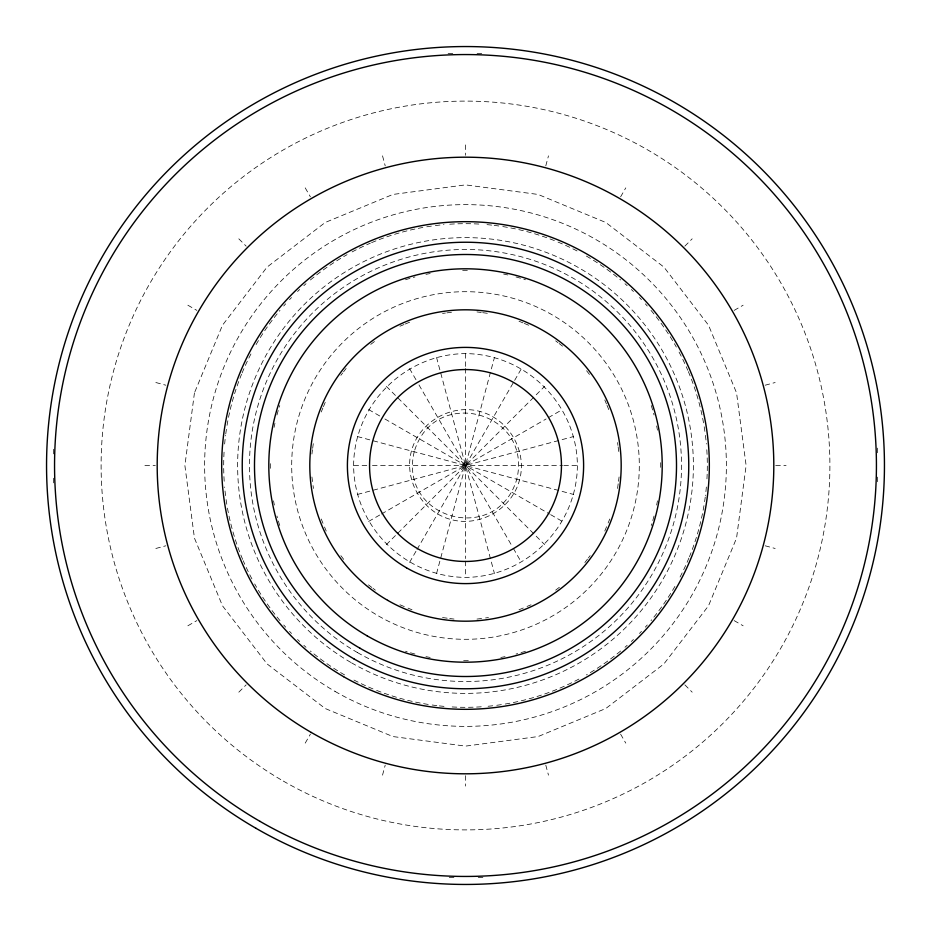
<?xml version="1.0" encoding="UTF-8"?>
<svg xmlns="http://www.w3.org/2000/svg" width="931" height="931" viewBox="0 0 931 931"><rect width="100%" height="100%" fill="white"/><g stroke="black" fill="none" stroke-linecap="round" stroke-linejoin="round"><path stroke-width="0.7" stroke-dasharray="4.66 3.49" d="M311.92 454.025L312.479 449.731M312.676 448.3L313.421 442.562M353.605 465.5C354.048 404.589 404.589 354.048 465.5 353.605C526.411 354.048 576.952 404.589 577.395 465.5C576.952 526.411 526.411 576.952 465.5 577.395C404.589 576.952 354.048 526.411 353.605 465.5L369.828 465.5M617.579 488.438L618.324 482.7M618.521 481.269L619.08 476.975M382.525 775.151L385.213 765.131M436.546 573.577L494.454 357.423M545.787 165.869L548.475 155.849M321.23 412.002L322.882 407.987M323.441 406.661L326.199 399.981M604.801 531.019L607.559 524.339M608.118 523.013L609.77 518.998M305.217 743.124L310.395 734.14M409.559 562.405L416.343 550.64M417.007 549.499L513.993 381.501M514.657 380.36L521.441 368.595M620.605 196.86L625.783 187.876M340.862 375.333L342.631 373.04M343.504 371.888L346.146 368.455M584.854 562.545L587.496 559.112M588.369 557.96L590.138 555.667M238.825 692.175L246.156 684.844M386.377 544.623L544.623 386.377M684.844 246.156L692.175 238.825M370.747 344.389L375.333 340.862M555.667 590.138L560.253 586.611M187.876 625.783L196.86 620.605M368.595 521.441L380.36 514.657M381.501 513.993L546.078 418.985M548.359 417.658L562.405 409.559M734.14 310.395L743.124 305.217M399.981 326.199L403.984 324.547M405.322 323.988L412.002 321.23M518.998 609.77L525.678 607.012M527.016 606.453L531.019 604.801M155.849 548.475L165.869 545.787M357.423 494.454L573.577 436.546M765.131 385.213L775.151 382.525M442.562 313.421L445.425 313.049M446.868 312.863L454.025 311.92M476.975 619.08L484.132 618.137M485.575 617.951L488.438 617.579M144.922 465.5L155.291 465.5M372.458 465.5L562.487 465.5M563.802 465.5L577.395 465.5M775.709 465.5L786.078 465.5M476.975 311.92L481.269 312.479M482.7 312.676L488.438 313.421M442.562 617.579L448.3 618.324M449.731 618.521L454.025 619.08M155.849 382.525L165.869 385.213M357.423 436.546L573.577 494.454M765.131 545.787L775.151 548.475M518.998 321.23L523.013 322.882M524.339 323.441L531.019 326.199M399.981 604.801L406.661 607.559M407.987 608.118L412.002 609.77M187.876 305.217L196.86 310.395M368.595 409.559L382.641 417.658M384.922 418.985L549.499 513.993M550.64 514.657L562.405 521.441M734.14 620.605L743.124 625.783M555.667 340.862L557.96 342.631M559.112 343.504L562.545 346.146M368.455 584.854L371.888 587.496M373.04 588.369L375.333 590.138M238.825 238.825L246.156 246.156M386.377 386.377L544.623 544.623M684.844 684.844L692.175 692.175M586.611 370.747L590.138 375.333M340.862 555.667L344.389 560.253M305.217 187.876L310.395 196.86M409.559 368.595L417.658 382.641M418.985 384.922L512.015 546.078M513.342 548.359L521.441 562.405M620.605 734.14L625.783 743.124M604.801 399.981L606.453 403.984M607.012 405.322L609.77 412.002M321.23 518.998L323.988 525.678M324.547 527.016L326.199 531.019M382.525 155.849L385.213 165.869M436.546 357.423L494.454 573.577M545.787 765.131L548.475 775.151M617.579 442.562L617.951 445.425M618.137 446.868L619.08 454.025M311.92 476.975L312.863 484.132M313.049 485.575L313.421 488.438M465.5 144.922L465.5 155.291M465.5 353.605L465.5 367.198M465.5 368.513L465.5 558.542M465.5 561.172L465.5 577.395M465.5 775.709L465.5 786.078M877.654 477.079A412.317 412.317 0 0 1 877.444 482.886M482.886 877.444A412.317 412.317 0 0 1 477.079 877.654M453.921 877.654A412.317 412.317 0 0 1 448.114 877.444M53.556 482.886A412.317 412.317 0 0 1 53.346 477.079M53.346 453.921A412.317 412.317 0 0 1 53.556 448.114M448.114 53.556A412.317 412.317 0 0 1 453.921 53.346M477.079 53.346A412.317 412.317 0 0 1 482.886 53.556M877.444 448.114A412.317 412.317 0 0 1 877.654 453.921M706.804 449.754A241.816 241.816 0 0 1 706.804 481.246M706.361 487.006A241.816 241.816 0 0 1 705.43 495.629M705.244 497.061A241.816 241.816 0 0 1 704.197 504.218M703.964 505.649A241.816 241.816 0 0 1 689.464 556.703M688.905 558.041A241.816 241.816 0 0 1 679.071 578.907M674.917 586.414A241.816 241.816 0 0 1 651.013 620.605M647.266 624.992A241.816 241.816 0 0 1 645.346 627.145M641.459 631.369A241.816 241.816 0 0 1 639.492 633.441M633.441 639.492A241.816 241.816 0 0 1 631.369 641.459M627.145 645.346A241.816 241.816 0 0 1 624.992 647.266M620.605 651.013A241.816 241.816 0 0 1 586.414 674.917M578.907 679.071A241.816 241.816 0 0 1 558.041 688.905M556.703 689.464A241.816 241.816 0 0 1 502.787 704.43M501.367 704.639A241.816 241.816 0 0 1 494.186 705.605M492.755 705.779A241.816 241.816 0 0 1 487.006 706.361M481.246 706.804A241.816 241.816 0 0 1 449.754 706.804M443.994 706.361A241.816 241.816 0 0 1 438.245 705.779M436.814 705.605A241.816 241.816 0 0 1 429.633 704.639M428.213 704.43A241.816 241.816 0 0 1 374.297 689.464M372.959 688.905A241.816 241.816 0 0 1 352.093 679.071M344.586 674.917A241.816 241.816 0 0 1 310.395 651.013M306.008 647.266A241.816 241.816 0 0 1 303.855 645.346M299.631 641.459A241.816 241.816 0 0 1 297.559 639.492M291.508 633.441A241.816 241.816 0 0 1 289.541 631.369M285.654 627.145A241.816 241.816 0 0 1 283.734 624.992M279.987 620.605A241.816 241.816 0 0 1 254.675 583.935M251.929 578.907A241.816 241.816 0 0 1 243.212 560.706M242.642 559.38A241.816 241.816 0 0 1 227.036 505.649M226.803 504.218A241.816 241.816 0 0 1 225.756 497.061M225.57 495.629A241.816 241.816 0 0 1 224.639 487.006M224.196 481.246A241.816 241.816 0 0 1 224.196 449.754M224.639 443.994A241.816 241.816 0 0 1 225.57 435.371M225.756 433.939A241.816 241.816 0 0 1 226.803 426.782M227.036 425.351A241.816 241.816 0 0 1 241.536 374.297M242.095 372.959A241.816 241.816 0 0 1 251.929 352.093M256.083 344.586A241.816 241.816 0 0 1 279.987 310.395M283.734 306.008A241.816 241.816 0 0 1 285.654 303.855M289.541 299.631A241.816 241.816 0 0 1 291.508 297.559M297.559 291.508A241.816 241.816 0 0 1 299.631 289.541M303.855 285.654A241.816 241.816 0 0 1 306.008 283.734M310.395 279.987A241.816 241.816 0 0 1 347.065 254.675M352.093 251.929A241.816 241.816 0 0 1 370.294 243.212M371.62 242.642A241.816 241.816 0 0 1 425.351 227.036M426.782 226.803A241.816 241.816 0 0 1 433.939 225.756M435.371 225.57A241.816 241.816 0 0 1 443.994 224.639M449.754 224.196A241.816 241.816 0 0 1 481.246 224.196M487.006 224.639A241.816 241.816 0 0 1 492.755 225.221M494.186 225.395A241.816 241.816 0 0 1 501.367 226.361M502.787 226.57A241.816 241.816 0 0 1 556.703 241.536M558.041 242.095A241.816 241.816 0 0 1 578.907 251.929M586.414 256.083A241.816 241.816 0 0 1 620.605 279.987M624.992 283.734A241.816 241.816 0 0 1 627.145 285.654M631.369 289.541A241.816 241.816 0 0 1 633.441 291.508M639.492 297.559A241.816 241.816 0 0 1 641.459 299.631M645.346 303.855A241.816 241.816 0 0 1 647.266 306.008M651.013 310.395A241.816 241.816 0 0 1 676.325 347.065M679.071 352.093A241.816 241.816 0 0 1 687.788 370.294M688.358 371.62A241.816 241.816 0 0 1 703.964 425.351M704.197 426.782A241.816 241.816 0 0 1 705.244 433.939M705.43 435.371A241.816 241.816 0 0 1 706.361 443.994M660.673 462.684A195.196 195.196 0 0 1 660.673 468.316M657.461 500.843A195.196 195.196 0 0 1 656.646 505.021M654.039 516.018A195.196 195.196 0 0 1 651.246 525.491M525.491 651.246A195.196 195.196 0 0 1 516.018 654.039M505.021 656.646A195.196 195.196 0 0 1 500.843 657.461M468.316 660.673A195.196 195.196 0 0 1 462.684 660.673M430.157 657.461A195.196 195.196 0 0 1 425.979 656.646M414.982 654.039A195.196 195.196 0 0 1 405.509 651.246M279.754 525.491A195.196 195.196 0 0 1 276.961 516.018M274.354 505.021A195.196 195.196 0 0 1 273.539 500.843M270.327 468.316A195.196 195.196 0 0 1 270.327 462.684M274.075 427.364A195.196 195.196 0 0 1 274.948 423.198M276.961 414.982A195.196 195.196 0 0 1 279.754 405.509M405.509 279.754A195.196 195.196 0 0 1 414.982 276.961M425.979 274.354A195.196 195.196 0 0 1 430.157 273.539M462.684 270.327A195.196 195.196 0 0 1 468.316 270.327M503.636 274.075A195.196 195.196 0 0 1 507.802 274.948M516.018 276.961A195.196 195.196 0 0 1 525.491 279.754M651.246 405.509A195.196 195.196 0 0 1 654.039 414.982M656.646 425.979A195.196 195.196 0 0 1 657.461 430.157M194.451 392.87L184.885 465.5L194.451 538.13L222.486 605.802L267.081 663.919L325.198 708.514L392.87 736.549L465.5 746.115L538.13 736.549L605.802 708.514L663.919 663.919L708.514 605.802L736.549 538.13L746.115 465.5L736.549 392.87L708.514 325.198L663.919 267.081L605.802 222.486L538.13 194.451L465.5 184.885L392.87 194.451L325.198 222.486L267.081 267.081L222.486 325.198L194.451 392.87M411.455 451.023C403.53 479.896 422.046 511.969 451.023 519.545C479.896 527.47 511.969 508.954 519.545 479.977C527.47 451.104 508.954 419.031 479.977 411.455C451.104 403.53 419.031 422.046 411.455 451.023M414.214 451.756C398.014 519.51 496.945 546.008 516.786 479.244C532.986 411.49 434.055 384.992 414.214 451.756M351.557 662.849A227.886 227.886 0 0 0 693.386 465.5A227.886 227.886 0 0 0 351.557 268.151A227.886 227.886 0 0 0 351.557 662.849M357.492 652.584A216.015 216.015 0 0 0 681.515 465.5A216.015 216.015 0 0 0 357.492 278.416A216.015 216.015 0 0 0 357.492 652.584M283.303 781.074A364.393 364.393 0 0 0 829.893 465.5A364.393 364.393 0 0 0 283.303 149.926A364.393 364.393 0 0 0 283.303 781.074M335.067 691.43A260.878 260.878 0 0 0 726.378 465.5A260.878 260.878 0 0 0 335.067 239.57A260.878 260.878 0 0 0 335.067 691.43M378.591 616.019A173.806 173.806 0 0 0 639.306 465.5A173.806 173.806 0 0 0 378.591 314.981A173.806 173.806 0 0 0 378.591 616.019"/><path stroke-width="1.4" d="M387.657 600.332A155.686 155.686 0 0 0 621.186 465.5A155.686 155.686 0 0 0 387.657 330.668A155.686 155.686 0 0 0 387.657 600.332M406.451 567.782A118.109 118.109 0 0 0 583.609 465.5A118.109 118.109 0 0 0 406.451 363.218A118.109 118.109 0 0 0 406.451 567.782M343.586 676.662A243.841 243.841 0 0 0 709.341 465.5A243.841 243.841 0 0 0 343.586 254.338A243.841 243.841 0 0 0 343.586 676.662M353.873 658.845A223.254 223.254 0 0 0 688.754 465.5A223.254 223.254 0 0 0 353.873 272.155A223.254 223.254 0 0 0 353.873 658.845M311.35 732.499A308.301 308.301 0 0 0 773.801 465.5A308.301 308.301 0 0 0 311.35 198.501A308.301 308.301 0 0 0 311.35 732.499M367.151 635.85A196.709 196.709 0 0 0 662.209 465.5A196.709 196.709 0 0 0 367.151 295.15A196.709 196.709 0 0 0 367.151 635.85M397.653 533.347A95.951 95.951 0 0 0 558.181 490.334A95.951 95.951 0 0 0 440.666 372.819A95.951 95.951 0 0 0 397.653 533.347M359.994 648.232A211 211 0 0 0 676.5 465.5A211 211 0 0 0 359.994 282.768A211 211 0 0 0 359.994 648.232M260.028 821.386A410.932 410.932 0 0 0 876.432 465.5A410.932 410.932 0 0 0 260.028 109.614A410.932 410.932 0 0 0 260.028 821.386M256.025 828.322A418.95 418.95 0 0 0 884.45 465.5A418.95 418.95 0 0 0 256.025 102.678A418.95 418.95 0 0 0 256.025 828.322"/></g></svg>
